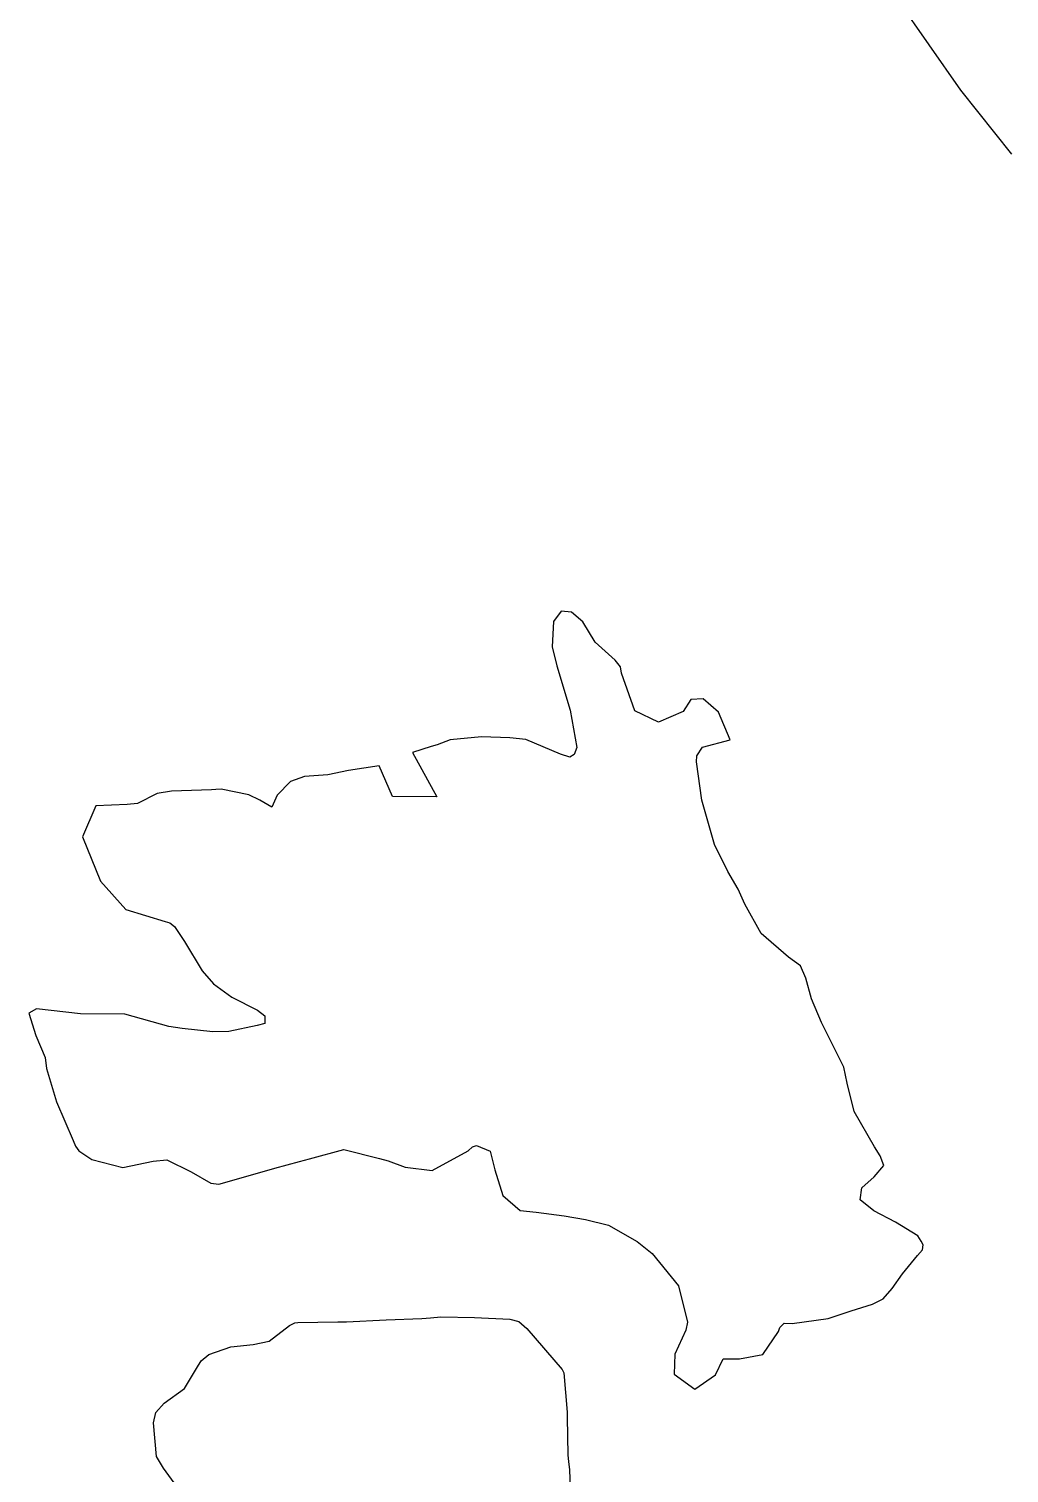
# Model space of a CAD drawing. Header units: metres. Extents: x 298520 to 308411, y 7433745 to 7450750.
# Drawn here: x 308243.1 to 308287.5, y 7433870.8 to 7433936.1 of the extents above; entities that cross this region are included whole.
import ezdxf

# ---------------------------------------------------------------- set-up
doc = ezdxf.new("R2010")
doc.units = ezdxf.units.M
doc.header["$LTSCALE"] = 10
doc.layers.add('Area', color=45, linetype='Continuous')
doc.layers.add('Curvas de Nivel 1m', color=11, linetype='Continuous')

msp = doc.modelspace()

# ---------------------------------------------------------------- linework, layer by layer
at = {"layer": 'Area'}
msp.add_polyline3d([(308278.09, 7433943.63, 707.458), (308285.256, 7433933.36, 707.138), (308287.575, 7433930.462, 707.998)], dxfattribs=at)
at = {"layer": 'Curvas de Nivel 1m', "elevation": 707, "flags": 128}
msp.add_lwpolyline([(308267.66, 7433909.74), (308267.192, 7433909.772), (308266.85, 7433909.308), (308266.789, 7433908.161), (308266.99, 7433907.306), (308267.603, 7433905.3), (308267.897, 7433903.607), (308267.785, 7433903.297), (308267.582, 7433903.175), (308267.165, 7433903.304), (308265.589, 7433903.975), (308264.874, 7433904.043), (308263.59, 7433904.088), (308262.177, 7433903.95), (308261.587, 7433903.735), (308261.308, 7433903.65), (308260.459, 7433903.381), (308261.563, 7433901.37), (308259.563, 7433901.39), (308258.951, 7433902.774), (308257.574, 7433902.565), (308256.629, 7433902.373), (308255.572, 7433902.301), (308254.95, 7433902.065), (308254.341, 7433901.452), (308254.104, 7433900.905), (308253.559, 7433901.219), (308253.056, 7433901.468), (308251.808, 7433901.729), (308251.565, 7433901.711), (308251.365, 7433901.692), (308249.564, 7433901.634), (308248.905, 7433901.52), (308248.022, 7433901.067), (308247.555, 7433901.031), (308246.137, 7433900.971), (308245.533, 7433899.56), (308246.343, 7433897.552), (308247.494, 7433896.272), (308249.268, 7433895.731), (308249.485, 7433895.668), (308249.696, 7433895.508), (308250.149, 7433894.831), (308250.953, 7433893.495), (308251.457, 7433892.908), (308252.288, 7433892.314), (308253.446, 7433891.724), (308253.783, 7433891.457), (308253.779, 7433891.115), (308253.436, 7433891.026), (308252.151, 7433890.76), (308251.432, 7433890.742), (308250.042, 7433890.896), (308249.435, 7433890.979), (308247.443, 7433891.54), (308245.443, 7433891.56), (308243.445, 7433891.781), (308243.108, 7433891.585), (308243.428, 7433890.58), (308243.838, 7433889.576), (308243.904, 7433889.079), (308244.353, 7433887.57), (308245.11, 7433885.819), (308245.224, 7433885.561), (308245.361, 7433885.359), (308245.955, 7433884.956), (308247.354, 7433884.605), (308248.73, 7433884.893), (308249.357, 7433884.944), (308250.452, 7433884.399), (308251.347, 7433883.884), (308251.709, 7433883.847), (308253.351, 7433884.317), (308254.242, 7433884.563), (308255.357, 7433884.868), (308255.802, 7433884.992), (308257.363, 7433885.42), (308258.97, 7433885.007), (308259.358, 7433884.904), (308260.127, 7433884.61), (308261.354, 7433884.465), (308262.98, 7433885.346), (308263.179, 7433885.53), (308263.367, 7433885.6), (308263.976, 7433885.334), (308264.188, 7433884.498), (308264.558, 7433883.328), (308265.336, 7433882.656), (308266.064, 7433882.584), (308267.334, 7433882.417), (308268.296, 7433882.249), (308269.33, 7433881.989), (308270.636, 7433881.257), (308271.315, 7433880.711), (308272.504, 7433879.238), (308272.915, 7433877.595), (308272.834, 7433877.234), (308272.339, 7433876.157), (308272.302, 7433875.239), (308273.236, 7433874.561), (308274.183, 7433875.216), (308274.523, 7433875.942), (308275.254, 7433875.935), (308276.31, 7433876.137), (308277.026, 7433877.182), (308277.093, 7433877.364), (308277.277, 7433877.547), (308277.644, 7433877.542), (308279.279, 7433877.767), (308280.308, 7433878.114), (308281.286, 7433878.416), (308281.76, 7433878.654), (308282.174, 7433879.121), (308282.634, 7433879.785), (308283.315, 7433880.61), (308283.548, 7433880.878), (308283.576, 7433881.106), (308283.484, 7433881.267), (308283.327, 7433881.508), (308282.322, 7433882.131), (308281.338, 7433882.644), (308280.724, 7433883.136), (308280.803, 7433883.681), (308281.353, 7433884.181), (308281.798, 7433884.686), (308281.633, 7433885.127), (308281.369, 7433885.534), (308280.457, 7433887.139), (308280.129, 7433888.419), (308279.979, 7433889.144), (308279.43, 7433890.259), (308278.972, 7433891.157), (308278.522, 7433892.233), (308278.264, 7433893.168), (308278.022, 7433893.726), (308277.472, 7433894.125), (308276.249, 7433895.192), (308275.503, 7433896.516), (308275.197, 7433897.203), (308274.735, 7433897.994), (308274.125, 7433899.214), (308273.563, 7433901.22), (308273.311, 7433902.954), (308273.334, 7433903.224), (308273.587, 7433903.62), (308274.841, 7433903.957), (308274.305, 7433905.213), (308273.612, 7433905.811), (308273.052, 7433905.788), (308272.713, 7433905.233), (308271.598, 7433904.75), (308270.529, 7433905.261), (308269.916, 7433906.98), (308269.884, 7433907.267), (308269.636, 7433907.557), (308268.731, 7433908.37), (308268.177, 7433909.292)], close=True, dxfattribs=at)
at = {"layer": 'Curvas de Nivel 1m', "elevation": 708, "flags": 128}
msp.add_lwpolyline([(308250.288, 7433869.499), (308249.195, 7433870.994), (308248.883, 7433871.515), (308248.742, 7433873.041), (308248.848, 7433873.516), (308249.227, 7433873.927), (308250.142, 7433874.592), (308250.688, 7433875.496), (308250.899, 7433875.843), (308251.253, 7433876.132), (308252.248, 7433876.485), (308253.26, 7433876.592), (308253.981, 7433876.734), (308254.897, 7433877.444), (308255.142, 7433877.574), (308255.274, 7433877.59), (308257.088, 7433877.609), (308257.275, 7433877.612), (308257.474, 7433877.617), (308259.276, 7433877.708), (308260.883, 7433877.768), (308261.277, 7433877.801), (308261.752, 7433877.837), (308263.278, 7433877.812), (308264.864, 7433877.737), (308265.276, 7433877.636), (308265.646, 7433877.316), (308267.245, 7433875.46), (308267.313, 7433875.299), (308267.459, 7433873.53), (308267.463, 7433873.296), (308267.493, 7433871.583), (308267.521, 7433871.295), (308267.573, 7433870.919), (308267.629, 7433869.293)], dxfattribs=at)

doc.saveas('drawing.dxf')
